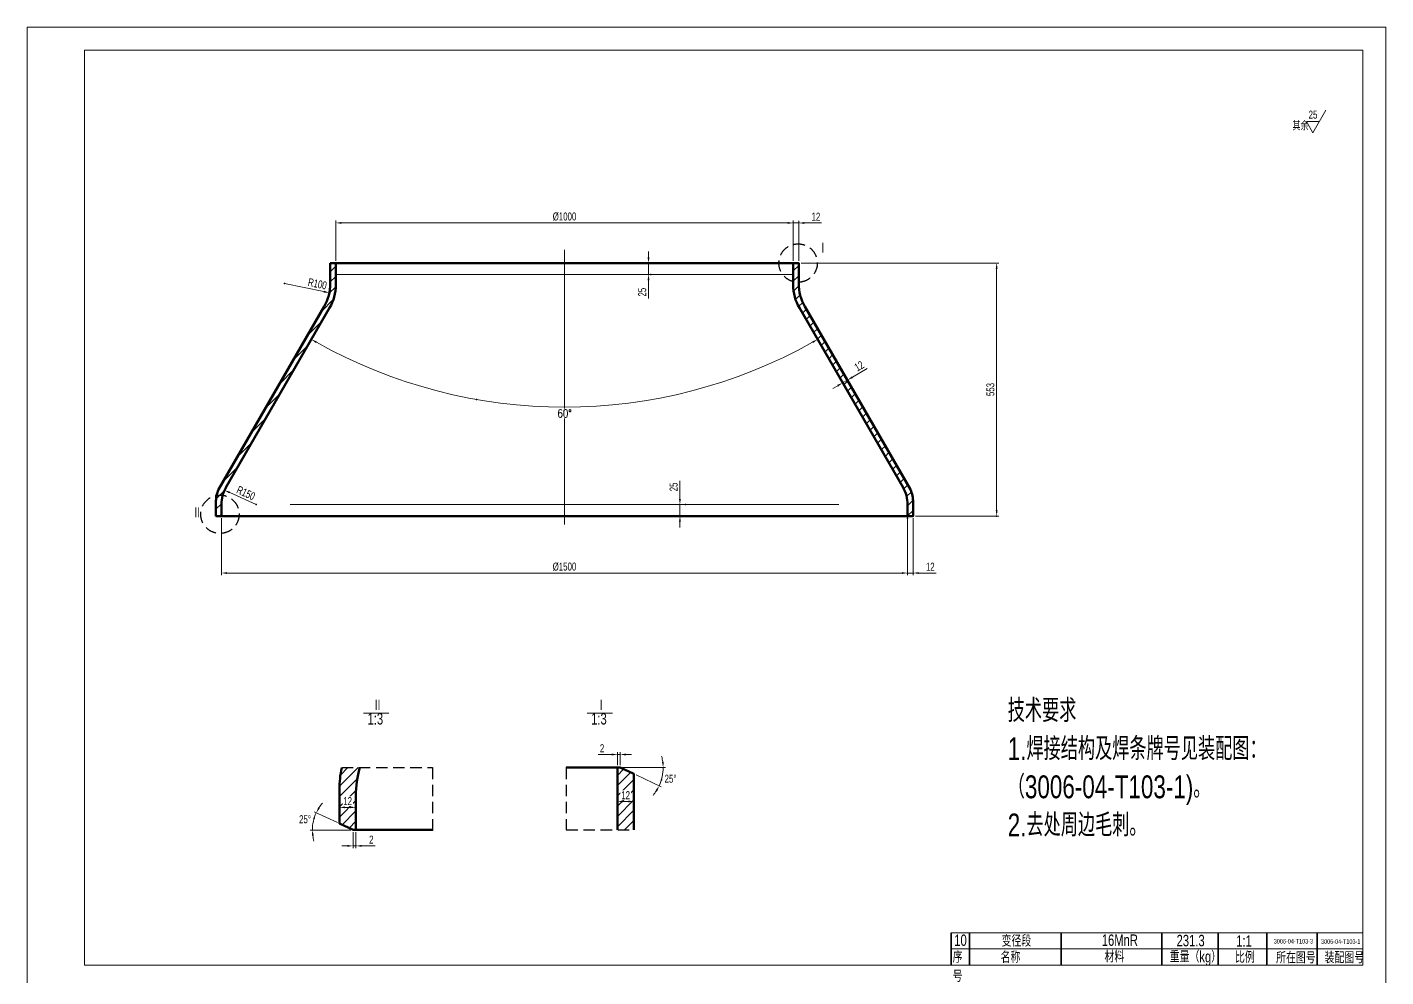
# Model space of a CAD drawing. Header units: millimetres. Extents: x -1460 to 4480, y -25 to 4175.
# Drawn here: x -1460 to 1510, y 2099 to 4175 of the extents above; entities that cross this region are included whole.
import ezdxf
from ezdxf.enums import TextEntityAlignment as Align

# ---------------------------------------------------------------- set-up
doc = ezdxf.new("R2010")
doc.units = ezdxf.units.MM
doc.header["$LTSCALE"] = 10
doc.linetypes.add('ACAD_ISO10W100', pattern=[18.7, 12, -3, 0.7, -3])
doc.linetypes.add('DASHED', pattern=[0.75, 0.5, -0.25])
doc.layers.add('4虚线层', color=6, linetype='DASHED')
for name, color, linetype, lineweight in [('中心线', 1, 'ACAD_ISO10W100', 18), ('中粗线', 4, 'Continuous', 35), ('剖面线', 5, 'Continuous', 15), ('文本', 7, 'Continuous', 18), ('标注层', 7, 'Continuous', 18), ('粗实线', 2, 'Continuous', 50), ('细实线', 7, 'Continuous', 18)]:
    doc.layers.add(name, color=color, linetype=linetype, lineweight=lineweight)
doc.styles.add('HGCAD', font='HGCAD.SHX', dxfattribs={"width": 0.75, "bigfont": 'HZTXT.SHX'})
doc.styles.add('TH_GBDIM', font='romans.shx', dxfattribs={"width": 0.8, "bigfont": 'gbcbig.shx'})
doc.dimstyles.new('HGCAD$0', dxfattribs={"dimtxt": 3.5, "dimasz": 2.5, "dimexe": 1, "dimexo": 1, "dimgap": 1, "dimtad": 1, "dimdec": 1, "dimdsep": 46, "dimtxsty": 'HGCAD', "dimcen": 0, "dimclrd": 130, "dimclre": 130, "dimclrt": 3, "dimadec": 1, "dimazin": 0, "dimtfac": 0.714286, "dimtmove": 0, "dimatfit": 1, "dimfxl": 0, "dimtzin": 0, "dimlwd": -1, "dimlwe": -1, "dimarcsym": 0})
doc.dimstyles.new('HGCAD$2', dxfattribs={"dimtxt": 3.5, "dimasz": 2.5, "dimexe": 1, "dimexo": 1, "dimgap": 1, "dimtad": 2, "dimtih": 1, "dimdec": 1, "dimdsep": 46, "dimtxsty": 'HGCAD', "dimcen": 0, "dimclrd": 130, "dimclre": 130, "dimclrt": 3, "dimadec": 0, "dimazin": 0, "dimtfac": 0.714286, "dimtmove": 0, "dimatfit": 1, "dimfxl": 0, "dimtzin": 0, "dimlwd": -1, "dimlwe": -1, "dimarcsym": 0})
doc.dimstyles.new('HGCAD$4', dxfattribs={"dimtxt": 3.5, "dimasz": 2.5, "dimexe": 1, "dimexo": 1, "dimgap": 1, "dimtad": 1, "dimtoh": 1, "dimdec": 1, "dimdsep": 46, "dimtxsty": 'HGCAD', "dimcen": 0, "dimclrd": 130, "dimclre": 130, "dimclrt": 3, "dimadec": 1, "dimazin": 0, "dimtfac": 0.714286, "dimtofl": 0, "dimtmove": 0, "dimatfit": 1, "dimfxl": 0, "dimtzin": 0, "dimlwd": -1, "dimlwe": -1, "dimarcsym": 0})
pattern_1 = [(45, (-1648.349, -173.887), (-11.22532, 11.22532), [])]

# ---------------------------------------------------------------- blocks, each defined once
blk = doc.blocks.new('HGCAD#HGTFTK~A2H~HGCAD图框')
at = {"layer": '细实线', "color": 7}
blk.add_lwpolyline([(10, -10), (-584, -10), (-584, 410), (10, 410)], close=True, dxfattribs=at)
at = {"layer": '细实线', "color": 2}
blk.add_lwpolyline([(0, 0), (-559, 0), (-559, 400), (0, 400)], close=True, dxfattribs=at)
blk = doc.blocks.new('*D17')
at = {"color": 0, "ltscale": 5}
blk.add_point((-1028.6, 3162.8), dxfattribs=at)
at = {"layer": '标注层', "color": 130, "ltscale": 5}
blk.add_line((-959.7, 3131.4), (-1017.2, 3157.6), dxfattribs=at)
blk.add_solid([(-1016.4, 3159.5), (-1018.1, 3155.7), (-1028.6, 3162.8)], dxfattribs=at)
at = {"layer": '标注层', "color": 3, "ltscale": 5, "insert": (-981.9, 3156.6), "char_height": 17.5, "attachment_point": 5, "rotation": 335.4993, "style": 'HGCAD', "bg_fill": 3, "box_fill_scale": 1.1, "bg_fill_color": 256, "bg_fill_true_color": 13158600, "bg_fill_transparency": 602}
blk.add_mtext('R150', dxfattribs=at)
at = {"color": 0, "ltscale": 5}
blk.add_point((-959.7, 3131.4), dxfattribs=at)
blk = doc.blocks.new('*D18')
at = {"color": 0, "ltscale": 5}
blk.add_point((-897.4, 3614.7), dxfattribs=at)
at = {"layer": '标注层', "color": 130, "ltscale": 5}
blk.add_line((-897.4, 3614.7), (-811.7, 3597), dxfattribs=at)
blk.add_solid([(-811.3, 3599.1), (-812.1, 3595), (-799.5, 3594.5)], dxfattribs=at)
at = {"layer": '标注层', "color": 3, "ltscale": 5, "insert": (-825.6, 3613.9), "char_height": 17.5, "attachment_point": 5, "rotation": 348.3569, "style": 'HGCAD', "bg_fill": 3, "box_fill_scale": 1.1, "bg_fill_color": 256, "bg_fill_true_color": 13158600, "bg_fill_transparency": 507}
blk.add_mtext('R100', dxfattribs=at)
at = {"color": 0, "ltscale": 5}
blk.add_point((-799.5, 3594.5), dxfattribs=at)
blk = doc.blocks.new('*D19')
at = {"color": 0, "ltscale": 5}
for p in [(-33.1, 3131.4), (-21.2, 3131.4), (-21.2, 3106.4)]:
    blk.add_point(p, dxfattribs=at)
at = {"layer": '标注层', "color": 130, "ltscale": 5}
for p, q in [((-33.1, 3143.9), (-33.1, 3183.5)), ((-26.2, 3131.4), (-38.1, 3131.4)), ((-33.1, 3106.4), (-33.1, 3131.4)), ((-26.2, 3106.4), (-38.1, 3106.4)), ((-33.1, 3093.9), (-33.1, 3081.4))]:
    blk.add_line(p, q, dxfattribs=at)
for points in [[(-35.2, 3143.9), (-31, 3143.9), (-33.1, 3131.4)], [(-35.2, 3093.9), (-31, 3093.9), (-33.1, 3106.4)]]:
    blk.add_solid(points, dxfattribs=at)
at = {"layer": '标注层', "color": 3, "ltscale": 5, "insert": (-46.8, 3170), "char_height": 17.5, "attachment_point": 5, "rotation": 90, "style": 'HGCAD', "bg_fill": 3, "box_fill_scale": 1.1, "bg_fill_color": 256, "bg_fill_true_color": 13158600, "bg_fill_transparency": 837}
blk.add_mtext('25', dxfattribs=at)
blk = doc.blocks.new('*D20')
at = {"color": 0, "ltscale": 5}
for p in [(-97, 3659.4), (-101.7, 3634.4), (-97, 3634.4)]:
    blk.add_point(p, dxfattribs=at)
at = {"layer": '标注层', "color": 130, "ltscale": 5}
for p, q in [((-101.7, 3671.9), (-101.7, 3684.4)), ((-102, 3659.4), (-106.7, 3659.4)), ((-101.7, 3659.4), (-101.7, 3634.4)), ((-102, 3634.4), (-106.7, 3634.4)), ((-101.7, 3621.9), (-101.7, 3582.2))]:
    blk.add_line(p, q, dxfattribs=at)
for points in [[(-103.8, 3671.9), (-99.6, 3671.9), (-101.7, 3659.4)], [(-103.8, 3621.9), (-99.6, 3621.9), (-101.7, 3634.4)]]:
    blk.add_solid(points, dxfattribs=at)
at = {"layer": '标注层', "color": 3, "ltscale": 5, "insert": (-115.5, 3595.8), "char_height": 17.5, "attachment_point": 5, "rotation": 90, "style": 'HGCAD', "bg_fill": 3, "box_fill_scale": 1.1, "bg_fill_color": 256, "bg_fill_true_color": 13158600, "bg_fill_transparency": 912}
blk.add_mtext('25', dxfattribs=at)
blk = doc.blocks.new('*D21')
at = {"color": 0, "ltscale": 5}
for p in [(214.6, 3747.1), (-785.4, 3659.4), (214.6, 3659.4)]:
    blk.add_point(p, dxfattribs=at)
at = {"layer": '标注层', "color": 130, "ltscale": 5}
for p, q in [((-785.4, 3664.4), (-785.4, 3752.1)), ((-772.9, 3747.1), (202.1, 3747.1)), ((214.6, 3664.4), (214.6, 3752.1))]:
    blk.add_line(p, q, dxfattribs=at)
for points in [[(-772.9, 3749.2), (-772.9, 3745), (-785.4, 3747.1)], [(202.1, 3749.2), (202.1, 3745), (214.6, 3747.1)]]:
    blk.add_solid(points, dxfattribs=at)
at = {"layer": '标注层', "color": 3, "ltscale": 5, "insert": (-285.4, 3760.9), "char_height": 17.5, "attachment_point": 5, "style": 'HGCAD', "bg_fill": 3, "box_fill_scale": 1.1, "bg_fill_color": 256, "bg_fill_true_color": 13158600, "bg_fill_transparency": 1852}
blk.add_mtext('%%C1000', dxfattribs=at)
blk = doc.blocks.new('*D22')
at = {"color": 0, "ltscale": 5}
for p in [(226.6, 3747), (214.6, 3659.4), (226.6, 3659.4)]:
    blk.add_point(p, dxfattribs=at)
at = {"layer": '标注层', "color": 130, "ltscale": 5}
for p, q in [((202.1, 3747), (189.6, 3747)), ((214.6, 3664.4), (214.6, 3752)), ((214.6, 3747), (226.6, 3747)), ((226.6, 3664.4), (226.6, 3752)), ((239.1, 3747), (276.7, 3747))]:
    blk.add_line(p, q, dxfattribs=at)
for points in [[(202.1, 3749.1), (202.1, 3744.9), (214.6, 3747)], [(239.1, 3749.1), (239.1, 3744.9), (226.6, 3747)]]:
    blk.add_solid(points, dxfattribs=at)
at = {"layer": '标注层', "color": 3, "ltscale": 5, "insert": (264.2, 3760.7), "char_height": 17.5, "attachment_point": 5, "style": 'HGCAD', "bg_fill": 3, "box_fill_scale": 1.1, "bg_fill_color": 256, "bg_fill_true_color": 13158600, "bg_fill_transparency": 992}
blk.add_mtext('12', dxfattribs=at)
blk = doc.blocks.new('*D23')
at = {"color": 0, "ltscale": 5}
for p in [(-1035.4, 3106.4), (464.6, 3106.4), (464.6, 2981.8)]:
    blk.add_point(p, dxfattribs=at)
at = {"layer": '标注层', "color": 130, "ltscale": 5}
for p, q in [((-1035.4, 3101.4), (-1035.4, 2976.8)), ((464.6, 3101.4), (464.6, 2976.8)), ((-1022.9, 2981.8), (452.1, 2981.8))]:
    blk.add_line(p, q, dxfattribs=at)
for points in [[(-1022.9, 2983.9), (-1022.9, 2979.8), (-1035.4, 2981.8)], [(452.1, 2983.9), (452.1, 2979.8), (464.6, 2981.8)]]:
    blk.add_solid(points, dxfattribs=at)
at = {"layer": '标注层', "color": 3, "ltscale": 5, "insert": (-285.4, 2995.6), "char_height": 17.5, "attachment_point": 5, "style": 'HGCAD', "bg_fill": 3, "box_fill_scale": 1.1, "bg_fill_color": 256, "bg_fill_true_color": 13158600, "bg_fill_transparency": 1927}
blk.add_mtext('%%C1500', dxfattribs=at)
blk = doc.blocks.new('*D24')
at = {"color": 0, "ltscale": 5}
for p in [(464.6, 3101.4), (476.6, 3106.4), (476.6, 2981.8)]:
    blk.add_point(p, dxfattribs=at)
at = {"layer": '标注层', "color": 130, "ltscale": 5}
for p, q in [((464.6, 3096.4), (464.6, 2976.8)), ((476.6, 3101.4), (476.6, 2976.8)), ((452.1, 2981.8), (439.6, 2981.8)), ((464.6, 2981.8), (476.6, 2981.8)), ((489.1, 2981.8), (526.7, 2981.8))]:
    blk.add_line(p, q, dxfattribs=at)
for points in [[(452.1, 2983.9), (452.1, 2979.8), (464.6, 2981.8)], [(489.1, 2983.9), (489.1, 2979.8), (476.6, 2981.8)]]:
    blk.add_solid(points, dxfattribs=at)
at = {"layer": '标注层', "color": 3, "ltscale": 5, "insert": (514.2, 2995.6), "char_height": 17.5, "attachment_point": 5, "style": 'HGCAD', "bg_fill": 3, "box_fill_scale": 1.1, "bg_fill_color": 256, "bg_fill_true_color": 13158600, "bg_fill_transparency": 897}
blk.add_mtext('12', dxfattribs=at)
blk = doc.blocks.new('*D25')
at = {"color": 0, "ltscale": 5}
for p in [(322.6, 3397.6), (333, 3403.6), (333, 3403.6)]:
    blk.add_point(p, dxfattribs=at)
at = {"layer": '标注层', "color": 130, "ltscale": 5}
for p, q in [((343.8, 3409.8), (376.4, 3428.6)), ((311.8, 3391.3), (301, 3385.1)), ((322.6, 3397.6), (333, 3403.6))]:
    blk.add_line(p, q, dxfattribs=at)
for points in [[(310.7, 3393.1), (312.8, 3389.5), (322.6, 3397.6)], [(342.8, 3411.6), (344.9, 3408), (333, 3403.6)]]:
    blk.add_solid(points, dxfattribs=at)
at = {"layer": '标注层', "color": 3, "ltscale": 5, "insert": (358.7, 3434.3), "char_height": 17.5, "attachment_point": 5, "rotation": 30, "style": 'HGCAD', "bg_fill": 3, "box_fill_scale": 1.1, "bg_fill_color": 256, "bg_fill_true_color": 13158600, "bg_fill_transparency": 447}
blk.add_mtext('12', dxfattribs=at)
blk = doc.blocks.new('*D26')
at = {"color": 0, "ltscale": 5}
for p in [(226.6, 3659.4), (476.6, 3106.4), (659.3, 3106.4)]:
    blk.add_point(p, dxfattribs=at)
at = {"layer": '标注层', "color": 130, "ltscale": 5}
for p, q in [((231.6, 3659.4), (664.3, 3659.4)), ((659.3, 3646.9), (659.3, 3118.9)), ((481.6, 3106.4), (664.3, 3106.4))]:
    blk.add_line(p, q, dxfattribs=at)
for points in [[(657.2, 3646.9), (661.4, 3646.9), (659.3, 3659.4)], [(657.2, 3118.9), (661.4, 3118.9), (659.3, 3106.4)]]:
    blk.add_solid(points, dxfattribs=at)
at = {"layer": '标注层', "color": 3, "ltscale": 5, "insert": (645.6, 3382.9), "char_height": 17.5, "attachment_point": 5, "rotation": 90, "style": 'HGCAD', "bg_fill": 3, "box_fill_scale": 1.1, "bg_fill_color": 256, "bg_fill_true_color": 13158600, "bg_fill_transparency": 417}
blk.add_mtext('553', dxfattribs=at)
blk = doc.blocks.new('*D27')
at = {"layer": '标注层', "color": 130, "ltscale": 5}
for p, q in [((-753.9, 2469.6), (-764.9, 2469.6)), ((-777.4, 2465), (-777.4, 2464.6)), ((-741.4, 2465), (-741.4, 2464.6))]:
    blk.add_line(p, q, dxfattribs=at)
for points in [[(-764.9, 2471.7), (-764.9, 2467.5), (-777.4, 2469.6)], [(-753.9, 2471.7), (-753.9, 2467.5), (-741.4, 2469.6)]]:
    blk.add_solid(points, dxfattribs=at)
at = {"layer": '标注层', "color": 3, "ltscale": 5, "insert": (-759.4, 2483.4), "char_height": 17.5, "attachment_point": 5, "style": 'HGCAD', "bg_fill": 3, "box_fill_scale": 1.1, "bg_fill_color": 256, "bg_fill_true_color": 13158600, "bg_fill_transparency": 967}
blk.add_mtext('12', dxfattribs=at)
at = {"color": 0, "ltscale": 5}
for p in [(-777.4, 2470), (-777.4, 2469.6), (-741.4, 2470)]:
    blk.add_point(p, dxfattribs=at)
blk = doc.blocks.new('*D28')
at = {"color": 0, "ltscale": 5}
for p in [(-747.4, 2420.1), (-741.4, 2420.1), (-741.4, 2385.4)]:
    blk.add_point(p, dxfattribs=at)
at = {"layer": '标注层', "color": 130, "ltscale": 5}
for p, q in [((-747.4, 2415.1), (-747.4, 2380.4)), ((-741.4, 2415.1), (-741.4, 2380.4)), ((-759.9, 2385.4), (-772.4, 2385.4)), ((-747.4, 2385.4), (-741.4, 2385.4)), ((-728.9, 2385.4), (-699.3, 2385.4))]:
    blk.add_line(p, q, dxfattribs=at)
for points in [[(-759.9, 2387.4), (-759.9, 2383.3), (-747.4, 2385.4)], [(-728.9, 2387.4), (-728.9, 2383.3), (-741.4, 2385.4)]]:
    blk.add_solid(points, dxfattribs=at)
at = {"layer": '标注层', "color": 3, "ltscale": 5, "insert": (-707.8, 2399.1), "char_height": 17.5, "attachment_point": 5, "style": 'HGCAD', "bg_fill": 3, "box_fill_scale": 1.1, "bg_fill_color": 256, "bg_fill_true_color": 13158600, "bg_fill_transparency": 1877}
blk.add_mtext('2', dxfattribs=at)
blk = doc.blocks.new('*D29')
at = {"color": 0, "ltscale": 5}
for p in [(-777.4, 2434.1), (-747.4, 2420.1), (-747.4, 2420.1), (-574.3, 2420.1)]:
    blk.add_point(p, dxfattribs=at)
at = {"layer": '标注层', "color": 130, "ltscale": 5}
for p, q in [((-781.9, 2436.2), (-832.7, 2459.9)), ((-752.4, 2420.1), (-841.5, 2420.1))]:
    blk.add_line(p, q, dxfattribs=at)
for start, end in [(138.9118, 146.9559), (155, 180), (188.0441, 196.0882)]:
    blk.add_arc((-747.4, 2420.1), 89.1, start, end, dxfattribs=at)
for points in [[(-820.2, 2467.7), (-823.9, 2469.7), (-828.1, 2457.8)], [(-837.7, 2407.5), (-833.5, 2407.8), (-836.5, 2420.1)]]:
    blk.add_solid(points, dxfattribs=at)
at = {"layer": '标注层', "color": 3, "ltscale": 5, "insert": (-852.6, 2443.5), "char_height": 17.5, "attachment_point": 5, "style": 'HGCAD', "bg_fill": 3, "box_fill_scale": 1.1, "bg_fill_color": 256, "bg_fill_true_color": 13158600, "bg_fill_transparency": 682}
blk.add_mtext('25°', dxfattribs=at)
at = {"color": 0, "ltscale": 5}
blk.add_point((-832.7, 2445.7), dxfattribs=at)
blk = doc.blocks.new('*D30')
at = {"color": 0, "ltscale": 5}
for p in [(-169.7, 2585.1), (-169.7, 2556.6), (-163.7, 2556.6)]:
    blk.add_point(p, dxfattribs=at)
at = {"layer": '标注层', "color": 130, "ltscale": 5}
for p, q in [((-182.2, 2585.1), (-211.7, 2585.1)), ((-169.7, 2561.6), (-169.7, 2590.1)), ((-163.7, 2585.1), (-169.7, 2585.1)), ((-163.7, 2561.6), (-163.7, 2590.1)), ((-151.2, 2585.1), (-138.7, 2585.1))]:
    blk.add_line(p, q, dxfattribs=at)
for points in [[(-182.2, 2587.2), (-182.2, 2583), (-169.7, 2585.1)], [(-151.2, 2587.2), (-151.2, 2583), (-163.7, 2585.1)]]:
    blk.add_solid(points, dxfattribs=at)
at = {"layer": '标注层', "color": 3, "ltscale": 5, "insert": (-203.2, 2598.8), "char_height": 17.5, "attachment_point": 5, "style": 'HGCAD', "bg_fill": 3, "box_fill_scale": 1.1, "bg_fill_color": 256, "bg_fill_true_color": 13158600, "bg_fill_transparency": 657}
blk.add_mtext('2', dxfattribs=at)
blk = doc.blocks.new('*D31')
at = {"layer": '标注层', "color": 130, "ltscale": 5}
for p, q in [((-169.7, 2486.6), (-169.7, 2487.5)), ((-157.2, 2482.5), (-146.2, 2482.5))]:
    blk.add_line(p, q, dxfattribs=at)
for points in [[(-157.2, 2484.6), (-157.2, 2480.4), (-169.7, 2482.5)], [(-146.2, 2484.6), (-146.2, 2480.4), (-133.7, 2482.5)]]:
    blk.add_solid(points, dxfattribs=at)
at = {"layer": '标注层', "color": 3, "ltscale": 5, "insert": (-151.7, 2496.2), "char_height": 17.5, "attachment_point": 5, "style": 'HGCAD', "bg_fill": 3, "box_fill_scale": 1.1, "bg_fill_color": 256, "bg_fill_true_color": 13158600, "bg_fill_transparency": 682}
blk.add_mtext('12', dxfattribs=at)
at = {"color": 0, "ltscale": 5}
for p in [(-169.7, 2481.6), (-133.7, 2482.5), (-133.7, 2482.5)]:
    blk.add_point(p, dxfattribs=at)
blk = doc.blocks.new('*D32')
at = {"color": 0, "ltscale": 5}
for p in [(-281.4, 2556.6), (-163.7, 2556.6), (-163.7, 2556.6), (-133.7, 2542.6)]:
    blk.add_point(p, dxfattribs=at)
at = {"layer": '标注层', "color": 130, "ltscale": 5}
for p, q in [((-158.7, 2556.6), (-64.6, 2556.6)), ((-129.1, 2540.5), (-73.9, 2514.7))]:
    blk.add_line(p, q, dxfattribs=at)
for start, end in [(335, 0), (7.6223, 15.2445), (319.7555, 327.3777)]:
    blk.add_arc((-163.7, 2556.6), 94, start, end, dxfattribs=at)
for points in [[(-68.4, 2569.2), (-72.5, 2568.9), (-69.6, 2556.6)], [(-86.3, 2506.9), (-82.6, 2504.9), (-78.4, 2516.8)]]:
    blk.add_solid(points, dxfattribs=at)
at = {"layer": '标注层', "color": 3, "ltscale": 5, "insert": (-53.6, 2532.2), "char_height": 17.5, "attachment_point": 5, "style": 'HGCAD', "bg_fill": 3, "box_fill_scale": 1.1, "bg_fill_color": 256, "bg_fill_true_color": 13158600, "bg_fill_transparency": 372}
blk.add_mtext('25°', dxfattribs=at)
at = {"color": 0, "ltscale": 5}
blk.add_point((-73.6, 2529.6), dxfattribs=at)
blk = doc.blocks.new('*D86')
at = {"color": 0, "ltscale": 5}
for p in [(-798.8, 3561.5), (228, 3561.5), (-477.5, 3361.1), (-1025.5, 3168.8), (454.7, 3168.8)]:
    blk.add_point(p, dxfattribs=at)
at = {"layer": '标注层', "color": 130, "ltscale": 5}
blk.add_arc((-285.4, 4450.7), 1106.4, 240.6473, 299.3527, dxfattribs=at)
for points in [[(-828.8, 3484.5), (-826.7, 3488.2), (-838.6, 3492.5)], [(255.9, 3488.2), (258, 3484.5), (267.8, 3492.5)]]:
    blk.add_solid(points, dxfattribs=at)
at = {"layer": '标注层', "color": 3, "ltscale": 5, "insert": (-285.4, 3330.6), "char_height": 17.5, "attachment_point": 5, "style": 'TH_GBDIM', "bg_fill": 3, "box_fill_scale": 1.1, "bg_fill_color": 256, "bg_fill_true_color": 13158600, "bg_fill_transparency": 837}
blk.add_mtext('60°', dxfattribs=at)

msp = doc.modelspace()

# ---------------------------------------------------------------- hatches: boundary and pattern name
at = {"layer": '剖面线', "ltscale": 5}
h = msp.add_hatch(dxfattribs=at)
h.set_pattern_fill('ANSI31', color=256, scale=5, style=0)
h.set_pattern_definition(pattern_1)
h.paths.add_polyline_path([(-798.81, 3561.48, 0.1316525), (-785.41, 3611.48), (-785.41, 3659.38), (-797.41, 3659.38), (-797.41, 3614.67, -0.1316525), (-810.81, 3564.67), (-1041.88, 3164.45, 0.0441797), (-1045.78, 3151.67, -0.0790315), (-1032.59, 3151.86, -0.0641827), (-1025.02, 3169.68)])
h.paths.add_polyline_path([(239.98, 3564.67, -0.1316525), (226.59, 3614.67), (226.59, 3617.42, -0.0722906), (214.59, 3618.78), (214.59, 3611.48, 0.1316525), (227.98, 3561.48), (454.19, 3169.68, -0.1333224), (464.59, 3131.38), (464.59, 3106.38), (476.59, 3106.38), (476.59, 3136.03, 0.096457), (471.05, 3164.45)])
h.paths.add_polyline_path([(-1032.59, 3151.86, 0.0790315), (-1045.78, 3151.67, 0.0520555), (-1047.41, 3136.03), (-1047.41, 3106.38), (-1035.41, 3106.38), (-1035.41, 3131.38, -0.0685531)])
h.paths.add_polyline_path([(226.59, 3659.38), (214.59, 3659.38), (214.59, 3618.78, 0.0722906), (226.59, 3617.42)])
h = msp.add_hatch(dxfattribs=at)
h.set_pattern_fill('ANSI31', color=256, scale=5, style=0)
h.set_pattern_definition(pattern_1)
h.paths.add_polyline_path([(-732.9, 2556.56), (-772.34, 2556.56, 0.0526914), (-777.36, 2509.07), (-777.36, 2434.12), (-747.36, 2420.13), (-741.36, 2420.13), (-741.36, 2495.13, -0.0685531)])
h.paths.add_polyline_path([(-133.66, 2542.57), (-163.66, 2556.56), (-169.66, 2556.56), (-169.66, 2420.13), (-133.63, 2420.13, -0.0011871), (-133.66, 2422.43)])

# ---------------------------------------------------------------- linework, layer by layer
at = {"layer": '4虚线层', "ltscale": 5}
for p, q in [((-772.46, 2556.56), (-574.27, 2556.56)), ((-574.27, 2556.56), (-574.27, 2420.13)), ((-281.44, 2556.56), (-281.44, 2420.13)), ((-281.44, 2420.13), (-133.66, 2420.13))]:
    msp.add_line(p, q, dxfattribs=at)
at = {"layer": '中心线', "ltscale": 5}
for p, q in [((-285.41, 3688.1), (-285.41, 3029.9)), ((-785.41, 3634.38), (-285.41, 3634.38)), ((214.59, 3634.38), (-285.41, 3634.38)), ((-285.41, 3131.38), (-1035.41, 3131.38)), ((-285.41, 3131.38), (464.59, 3131.38))]:
    msp.add_line(p, q, dxfattribs=at)
at = {"layer": '中粗线', "ltscale": 5}
for p, q in [((560, 2195), (560, 2125)), ((600, 2195), (600, 2125)), ((800, 2195), (800, 2125)), ((1020, 2195), (1020, 2125)), ((1143.35, 2195), (1143.35, 2125)), ((1250, 2195), (1250, 2125)), ((1360, 2195), (1360, 2125))]:
    msp.add_line(p, q, dxfattribs=at)
at = {"layer": '标注层', "ltscale": 5}
for p, q in [((-724.66, 2675.64), (-669.49, 2675.64)), ((-235.86, 2675.64), (-180.69, 2675.64))]:
    msp.add_line(p, q, dxfattribs=at)
at = {"layer": '标注层', "color": 4, "ltscale": 5}
msp.add_lwpolyline([(1364.93, 3968.76), (1336.64, 3968.76), (1350.79, 3944.26), (1379.08, 3993.26)], dxfattribs=at)
at = {"layer": '粗实线', "ltscale": 5}
for p, q in [((-285.41, 3659.38), (-797.41, 3659.38)), ((-797.41, 3659.38), (-797.41, 3614.67)), ((-785.41, 3659.38), (-785.41, 3611.48)), ((-285.41, 3659.38), (226.59, 3659.38)), ((214.59, 3659.38), (214.59, 3611.48)), ((226.59, 3659.38), (226.59, 3614.67)), ((-810.81, 3564.67), (-1041.88, 3164.45)), ((239.98, 3564.67), (471.05, 3164.45)), ((-798.81, 3561.48), (-1025.52, 3168.82)), ((227.98, 3561.48), (454.69, 3168.82)), ((-1047.41, 3106.38), (-1047.41, 3136.03)), ((-1035.41, 3106.38), (-1035.41, 3131.38)), ((464.59, 3106.38), (464.59, 3131.38)), ((476.59, 3106.38), (476.59, 3136.03)), ((-285.41, 3106.38), (-1047.41, 3106.38)), ((-285.41, 3106.38), (476.59, 3106.38)), ((-281.44, 2556.56), (-163.66, 2556.56)), ((-169.66, 2556.56), (-169.66, 2420.13)), ((-163.66, 2556.56), (-133.66, 2542.57)), ((-133.66, 2542.57), (-133.66, 2422.43)), ((-777.36, 2434.12), (-777.36, 2509.07)), ((-741.36, 2420.13), (-741.36, 2495.13)), ((-747.36, 2420.13), (-777.36, 2434.12)), ((-574.27, 2420.13), (-747.36, 2420.13)), ((-741.36, 2420.13), (-747.36, 2420.13))]:
    msp.add_line(p, q, dxfattribs=at)
for centre, radius, start, end in [((-897.41, 3614.67), 100, 330, 0), ((-885.41, 3611.48), 100, 330, 0), ((314.59, 3611.48), 100, 180, 210), ((326.59, 3614.67), 100, 180, 210), ((-971.68, 3136.03), 75.74, 157.96186, 180), ((-959.68, 3131.38), 75.74, 149.62389, 180), ((388.85, 3131.38), 75.74, 0, 30.37611), ((400.85, 3136.03), 75.74, 0, 22.03814), ((-550.15, 2509.07), 227.21, 168.08052, 180), ((-514.15, 2495.13), 227.21, 164.31333, 180), ((350.21, 2427.81), 483.91, 180.63756, 180.90961)]:
    msp.add_arc(centre, radius, start, end, dxfattribs=at)
at = {"layer": '细实线', "ltscale": 5}
for p, q in [((560, 2195), (1460, 2195)), ((560, 2160), (1460, 2160))]:
    msp.add_line(p, q, dxfattribs=at)

# ---------------------------------------------------------------- block references
at = {"layer": '粗实线', "ltscale": 5, "xscale": 5, "yscale": 5, "zscale": 5}
msp.add_blockref('HGCAD#HGTFTK~A2H~HGCAD图框', (1460, 2125), dxfattribs=at)

# ---------------------------------------------------------------- texts
at = {"layer": '文本', "ltscale": 5, "attachment_point": 1, "style": 'HGCAD'}
for s, insert, char_height, width in [('技术要求\\P1.焊接结构及焊条牌号见装配图：（3006-04-T103-1)。\\P2.去处周边毛刺。', (683.5, 2706.19), 50, 611.1981), ('\\pi56.649;16MnR', (832.45, 2191.81), 25, 180.3655), ('3006-04-T103-3', (1265, 2181.94), 10, 105.8665), ('3006-04-T103-1', (1368.39, 2181.28), 10, 105.8665), ('\\pi83.095;名称', (584.93, 2154.6), 25, 200), ('\\pi92.505;材料', (802.65, 2155.8), 25, 220), ('\\pi16.952;重量（kg）', (1020.81, 2155.87), 25, 123.3504), ('\\pi36.937;比例', (1143.33, 2154.67), 25, 106.6496), ('\\pi18.976;所在图号', (1251.22, 2153.52), 25, 110), ('\\pi13.903;装配图号', (1362.33, 2153.83), 25, 100)]:
    msp.add_mtext(s, dxfattribs=dict(at, insert=insert, char_height=char_height, width=width))
at = {"layer": '标注层', "color": 4, "ltscale": 5, "style": 'HGCAD', "width": 0.75}
msp.add_text('25', height=17.5, dxfattribs=at).set_placement((1350.79, 3983.87), align=Align.MIDDLE)
at = {"layer": '标注层', "color": 4, "ltscale": 5, "insert": (1305.81, 3967.25), "char_height": 17.5, "width": 41.4036, "attachment_point": 1, "style": 'HGCAD'}
msp.add_mtext('其余', dxfattribs=at)
at = {"layer": '标注层', "ltscale": 5, "char_height": 25, "attachment_point": 1, "style": 'HGCAD'}
for s, insert, width in [('Ⅱ', (-1099.03, 3126.3), 52.5673), ('Ⅱ', (-704.94, 2705.37), 52.5673), ('Ⅰ', (-216.13, 2705.37), 52.5673), ('1:3', (-715.94, 2675.64), 94.1768), ('1:3', (-227.13, 2675.64), 94.1768)]:
    msp.add_mtext(s, dxfattribs=dict(at, insert=insert, width=width))
at = {"layer": '粗实线', "ltscale": 5, "insert": (563.12, 2154.81), "char_height": 25, "width": 40, "attachment_point": 1, "style": 'HGCAD'}
msp.add_mtext('{\\C0;序号}', dxfattribs=at)
at = {"layer": '细实线', "ltscale": 5, "char_height": 25, "attachment_point": 1, "style": 'HGCAD'}
for s, insert, width in [('10', (566.66, 2191.71), 32.0245), ('\\pi65.296;变径段', (604.85, 2190.19), 182.4137), ('\\pi27.754;231.3', (1024.86, 2190.93), 113.2002), ('\\pi34.967;1:1', (1147.9, 2189.99), 95.8946)]:
    msp.add_mtext(s, dxfattribs=dict(at, insert=insert, width=width))

# ---------------------------------------------------------------- next in the draw order: dimensions: what is measured, and where the dimension line sits
at = {"layer": '标注层', "ltscale": 5}
for base, p1, p2, picture, middle in [((-101.72, 3634.38), (-96.95, 3659.38), (-96.95, 3634.38), '*D20', (-115.47, 3595.8)), ((-33.09, 3131.38), (-21.21, 3106.38), (-21.21, 3131.38), '*D19', (-46.84, 3169.97))]:
    dim = msp.add_linear_dim(base=base, p1=p1, p2=p2, angle=90, dimstyle='HGCAD$0', override={"dimscale": 5}, dxfattribs=at)
    dim.commit()
    dim.dimension.update_dxf_attribs({"geometry": picture, "text_midpoint": middle})
dim = msp.add_radius_dim(center=(-897.41, 3614.67), mpoint=(-799.47, 3594.49), dimstyle='HGCAD$4', override={"dimscale": 5}, dxfattribs=at)
dim.commit()
dim.dimension.update_dxf_attribs({"geometry": '*D18', "text_midpoint": (-828.4, 3600.45), "dimtype": 164})
dim = msp.add_aligned_dim(p1=(322.61, 3397.58), p2=(333, 3403.57), distance=0, dimstyle='HGCAD$0', override={"dimscale": 5}, dxfattribs=at)
dim.commit()
dim.dimension.update_dxf_attribs({"geometry": '*D25', "text_midpoint": (358.66, 3434.26)})
dim = msp.add_radius_dim(center=(-959.68, 3131.38), mpoint=(-1028.6, 3162.79), text='R150', dimstyle='HGCAD$4', override={"dimscale": 5}, dxfattribs=at)
dim.commit()
dim.dimension.update_dxf_attribs({"geometry": '*D17', "text_midpoint": (-987.63, 3144.12), "dimtype": 164})
for base, p1, p2, text, picture, middle in [((-169.66, 2585.08), (-163.66, 2556.56), (-169.66, 2556.56), '2', '*D30', (-203.19, 2598.83)), ((-777.36, 2469.63), (-741.36, 2470.04), (-777.36, 2470.04), '12', '*D27', (-759.36, 2483.38)), ((-133.66, 2482.5), (-169.66, 2481.56), (-133.66, 2482.5), '12', '*D31', (-151.66, 2496.25)), ((-741.36, 2385.36), (-747.36, 2420.13), (-741.36, 2420.13), '2', '*D28', (-707.83, 2399.11))]:
    dim = msp.add_linear_dim(base=base, p1=p1, p2=p2, text=text, dimstyle='HGCAD$0', override={"dimscale": 5}, dxfattribs=at)
    dim.commit()
    dim.dimension.update_dxf_attribs({"geometry": picture, "text_midpoint": middle})

# ---------------------------------------------------------------- next in the draw order: dimensions: what is measured, and where the dimension line sits
for base, p1, p2, text, picture, middle in [((214.59, 3747.12), (-785.41, 3659.38), (214.59, 3659.38), '%%C1000', '*D21', (-285.41, 3760.87)), ((464.59, 2981.84), (-1035.41, 3106.38), (464.59, 3106.38), '%%C1500', '*D23', (-285.41, 2995.59))]:
    dim = msp.add_linear_dim(base=base, p1=p1, p2=p2, text=text, dimstyle='HGCAD$0', override={"dimscale": 5}, dxfattribs=at)
    dim.commit()
    dim.dimension.update_dxf_attribs({"geometry": picture, "text_midpoint": middle})
for base, line1, line2, picture, middle in [((-73.58, 2529.59), ((-163.66, 2556.56), (-133.66, 2542.57)), ((-281.44, 2556.56), (-163.66, 2556.56)), '*D32', (-53.6, 2532.16)), ((-832.72, 2445.68), ((-747.36, 2420.13), (-777.36, 2434.12)), ((-574.27, 2420.13), (-747.36, 2420.13)), '*D29', (-852.61, 2443.46))]:
    dim = msp.add_angular_dim_2l(base=base, line1=line1, line2=line2, dimstyle='HGCAD$2', override={"dimscale": 5}, dxfattribs=at)
    dim.commit()
    dim.dimension.update_dxf_attribs({"geometry": picture, "text_midpoint": middle})

# ---------------------------------------------------------------- next in the draw order: linework, layer by layer
at = {"layer": '4虚线层', "ltscale": 5}
msp.add_circle((-1038.6, 3110.31), 41.98, dxfattribs=at)

# ---------------------------------------------------------------- next in the draw order: dimensions: what is measured, and where the dimension line sits
at = {"layer": '标注层', "ltscale": 5}
for base, p1, p2, picture, middle in [((226.59, 3746.97), (214.59, 3659.38), (226.59, 3659.38), '*D22', (264.16, 3760.72)), ((476.59, 2981.84), (464.59, 3101.38), (476.59, 3106.38), '*D24', (514.16, 2995.59))]:
    dim = msp.add_linear_dim(base=base, p1=p1, p2=p2, dimstyle='HGCAD$0', override={"dimscale": 5}, dxfattribs=at)
    dim.commit()
    dim.dimension.update_dxf_attribs({"geometry": picture, "text_midpoint": middle})

# ---------------------------------------------------------------- next in the draw order: texts
at = {"layer": '标注层', "ltscale": 5, "insert": (268.74, 3704.7), "char_height": 25, "width": 52.5673, "attachment_point": 1, "style": 'HGCAD'}
msp.add_mtext('Ⅰ', dxfattribs=at)

# ---------------------------------------------------------------- next in the draw order: dimensions: what is measured, and where the dimension line sits
at = {"layer": '标注层', "ltscale": 5}
dim = msp.add_linear_dim(base=(659.3, 3106.38), p1=(226.59, 3659.38), p2=(476.59, 3106.38), angle=90, dimstyle='HGCAD$0', override={"dimscale": 5}, dxfattribs=at)
dim.commit()
dim.dimension.update_dxf_attribs({"geometry": '*D26', "text_midpoint": (645.55, 3382.88)})

# ---------------------------------------------------------------- next in the draw order: linework, layer by layer
at = {"layer": '4虚线层', "ltscale": 5}
msp.add_circle((225.25, 3659.38), 41.98, dxfattribs=at)

# ---------------------------------------------------------------- next in the draw order: dimensions: what is measured, and where the dimension line sits
at = {"layer": '标注层', "ltscale": 5}
dim = msp.add_angular_dim_2l(base=(-477.54, 3361.11), line1=((227.98, 3561.48), (454.69, 3168.82)), line2=((-798.81, 3561.48), (-1025.52, 3168.82)), dimstyle='HGCAD$2', override={"dimscale": 5, "dimtxsty": 'TH_GBDIM', "dimtfill": 0, "dimarcsym": 0}, dxfattribs=at)
dim.commit()
dim.dimension.update_dxf_attribs({"geometry": '*D86', "text_midpoint": (-285.41, 3330.55)})

doc.saveas('drawing.dxf')
